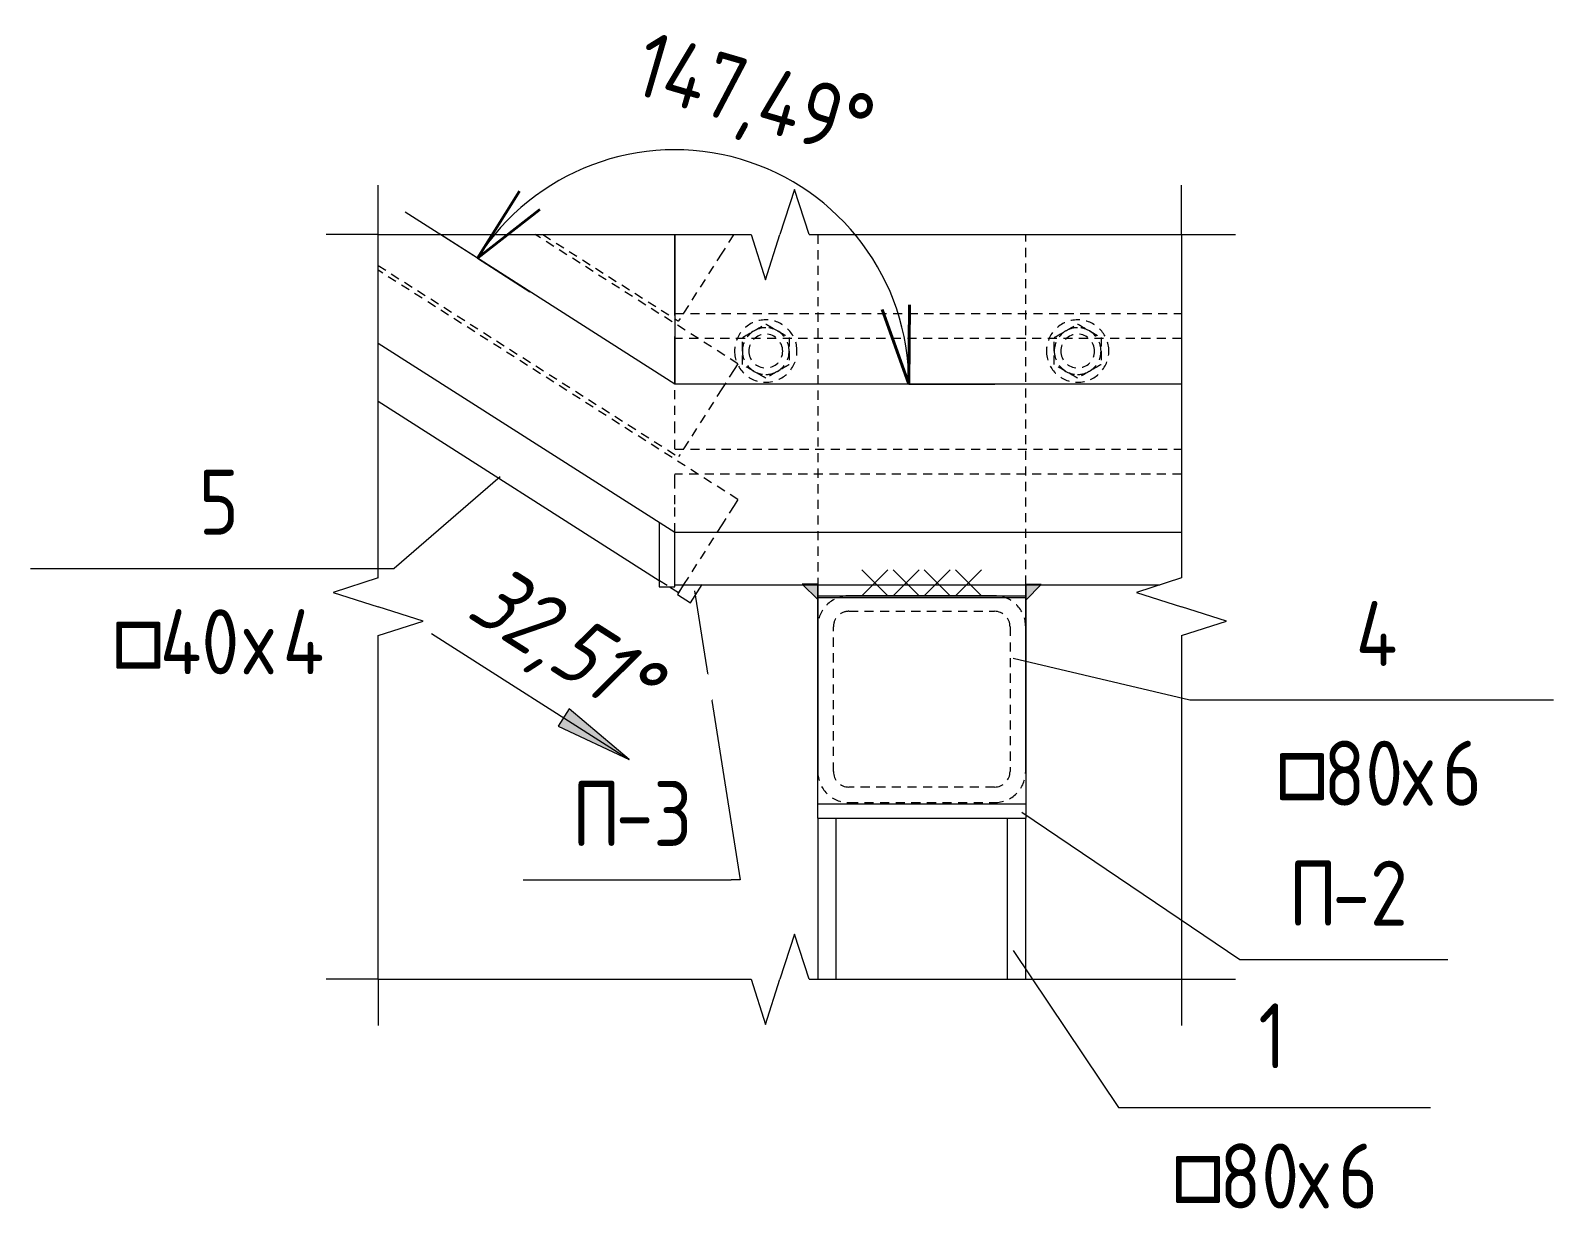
# Model space of a CAD drawing. Header units: millimetres. Extents: x 37710 to 88439, y -33428 to 33849.
# Drawn here: x 87853 to 88439, y -381 to 72 of the extents above; entities that cross this region are included whole.
import ezdxf

# ---------------------------------------------------------------- set-up
doc = ezdxf.new("R2010")
doc.units = ezdxf.units.MM
doc.linetypes.add('01 Штриховая _4 мм_', pattern=[6, 3.5, -2.5])
for name, color, linetype, lineweight in [('AA_Dim', 7, 'Continuous', 9), ('AA_Dim-10', 7, 'Continuous', 9), ('AA_Linii', 7, 'Continuous', 9), ('AA_Oformlenie', 7, 'Continuous', 9), ('AA_Vinoska', 7, 'Continuous', 9), ('AF_Balki', 7, 'Continuous', 20), ('AF_Pokritie', 7, 'Continuous', 9), ('Gen_Dim', 7, 'Continuous', 9), ('KR_Colonna_KG', 7, 'Continuous', 20), ('KR_Detal', 7, 'Continuous', 20)]:
    doc.layers.add(name, color=color, linetype=linetype, lineweight=lineweight)
doc.styles.add('ISOCPEUR_7', font='isocpeur.ttf', dxfattribs={"width": 0.85, "height": 25})
doc.styles.add('ISOCPEUR_8', font='isocpeur.ttf', dxfattribs={"width": 0.85, "height": 25})
doc.styles.add('ISOCPEUR_I_1', font='isocpeui.ttf', dxfattribs={"width": 0.85, "height": 25})
doc.dimstyles.new('Стрелка_1', dxfattribs={"dimscale": 304.8, "dimtxt": 24.899529, "dimasz": 0.098425, "dimexe": 0.07874, "dimexo": 0.049213, "dimgap": 0.016404, "dimtad": 1, "dimdec": 0, "dimzin": 0, "dimdsep": 46, "dimtxsty": 'ISOCPEUR_7', "dimblk1": 'OPEN30', "dimblk2": 'OPEN30', "dimsah": 1, "dimcen": 0.09, "dimazin": 2, "dimtfac": 1, "dimtdec": 4, "dimtix": 1, "dimtmove": 0, "dimatfit": 3, "dimfxl": 1, "dimtvp": 1, "dimtolj": 1, "dimtzin": 0, "dimarcsym": 2})

# ---------------------------------------------------------------- blocks, each defined once
blk = doc.blocks.new('243_Профиль гнутый сварной квадратный _НесКол_2ур_ - 80х6-3831528-Узел Г')
at = {"layer": 'KR_Colonna_KG', "lineweight": 9}
for p, q in [((-42573.06, -231), (-42573.06, -292.95)), ((-42507.06, -292.95), (-42507.06, -231))]:
    blk.add_line(p, q, dxfattribs=at)
blk = doc.blocks.new('354_Прокат Лист _НесКаркас_РабПлоск_ - 354_Прокат Лист _НесКаркас_РабПлоск_-3830724-Узел Г')
at = {"layer": 'AF_Balki'}
for p, q in [((-42580.06, -231), (-42580.06, -225)), ((-42500.06, -225), (-42500.06, -231)), ((-42580.06, -231), (-42500.06, -231))]:
    blk.add_line(p, q, dxfattribs=at)
blk = doc.blocks.new('354_Прокат Лист _НесКаркас_РабПлоск_ - 354_Прокат Лист _НесКаркас_РабПлоск_-3844095-Узел Г')
at = {"layer": 'AF_Balki'}
for p, q in [((-42631.69, -141.15), (-42634.09, -144.92)), ((-42634.09, -144.92), (-42629.03, -148.14)), ((-42629.03, -148.14), (-42624.57, -141.15))]:
    blk.add_line(p, q, dxfattribs=at)
blk = doc.blocks.new('354_Прокат Лист _НесКаркас_РабПлоск_ - 354_Прокат Лист _НесКаркас_РабПлоск_-V91-Узел Г')
at = {"layer": 'AF_Balki'}
blk.add_line((-42635.06, -37.63), (-42635.06, -6.54), dxfattribs=at)
blk = doc.blocks.new('354_Прокат Лист _НесКаркас_РабПлоск_ - 354_Прокат Лист _НесКаркас_РабПлоск_-V92-Узел Г')
at = {"layer": 'AF_Balki'}
for p, q in [((-42635.06, -50.07), (-42635.06, -45.7)), ((-42635.06, -64.01), (-42635.06, -50.07))]:
    blk.add_line(p, q, dxfattribs=at)
blk = doc.blocks.new('354_Прокат Лист _НесКаркас_РабПлоск_ - 354_Прокат Лист _НесКаркас_РабПлоск_-V93-Узел Г')
at = {"layer": 'AF_Balki'}
for p, q in [((-42641.06, -117.18), (-42641.06, -142.03)), ((-42635.06, -142.03), (-42635.06, -121.01)), ((-42641.06, -142.03), (-42635.06, -142.03))]:
    blk.add_line(p, q, dxfattribs=at)
blk = doc.blocks.new('354_Прокат Лист _НесКаркас_РабПлоск_ - 354_Прокат Лист _НесКаркас_РабПлоск_-V94-Узел Г')
at = {"layer": 'AF_Balki'}
for p, q in [((-42580.06, -146.09), (-42580.06, -145.44)), ((-42580.06, -145.44), (-42500.06, -145.44)), ((-42580.06, -225.62), (-42580.06, -146.09)), ((-42580.06, -146.09), (-42500.06, -146.09)), ((-42500.06, -145.44), (-42500.06, -146.09)), ((-42500.06, -146.09), (-42500.06, -225.62)), ((-42500.06, -225.62), (-42580.06, -225.62))]:
    blk.add_line(p, q, dxfattribs=at)
blk = doc.blocks.new('253_Профиль гнутый сварной квадратный _НесКаркас_Балка_ - 80х6-3860705-Узел Г')
at = {"layer": 'AF_Balki', "linetype": '01 Штриховая _4 мм_', "lineweight": 9}
for p, q in [((-42580.06, -6.54), (-42580.06, -141.15)), ((-42500.06, -141.15), (-42500.06, -6.54)), ((-42568.06, -151.4), (-42512.06, -151.4)), ((-42574.06, -213.03), (-42574.06, -157.37)), ((-42506.06, -157.37), (-42506.06, -213.03)), ((-42512.06, -219), (-42568.06, -219)), ((-42568.06, -224.96), (-42512.06, -224.96))]:
    blk.add_line(p, q, dxfattribs=at)
at = {"layer": 'AF_Balki'}
for p, q in [((-42580.06, -141.15), (-42580.06, -157.37)), ((-42512.06, -145.44), (-42568.06, -145.44)), ((-42500.06, -157.37), (-42500.06, -141.15)), ((-42580.06, -157.37), (-42580.06, -213.03)), ((-42500.06, -213.03), (-42500.06, -157.37))]:
    blk.add_line(p, q, dxfattribs=at)
at = {"layer": 'AF_Balki', "linetype": '01 Штриховая _4 мм_', "lineweight": 9}
for centre, major_axis, start_param, end_param in [((-42568.06, -157.37), (-12, 0), 4.712389, 6.283185), ((-42512.06, -157.37), (-12, 0), 3.141593, 4.712389), ((-42568.06, -157.37), (6, 0), 1.570796, 3.141593), ((-42512.06, -157.37), (6, 0), 0, 1.570796), ((-42568.06, -213.03), (-12, 0), 0, 1.570796), ((-42568.06, -213.03), (6, 0), 3.141593, 4.712389), ((-42512.06, -213.03), (-12, 0), 1.570796, 3.141593), ((-42512.06, -213.03), (6, 0), 4.712389, 6.283185)]:
    blk.add_ellipse(centre, major_axis=major_axis, ratio=0.994016, start_param=start_param, end_param=end_param, dxfattribs=at)
blk = doc.blocks.new('354_Анкер клиновой _СоедНесК_РабПлоск_ - M12x120_20-3789180-Узел Г')
at = {"layer": 'KR_Detal', "linetype": '01 Штриховая _4 мм_', "lineweight": 9}
for start, end in [(120, 180), (90, 120), (60, 90), (360, 60), (180, 240), (300, 360), (240, 270), (270, 300)]:
    blk.add_arc((-42480.06, -51.32), 9, start, end, dxfattribs=at)
for points in [[(-42484.56, -43.52), (-42483.77, -43.07), (-42482.24, -42.18), (-42480.77, -41.33), (-42480.06, -40.92)], [(-42480.06, -40.92), (-42479.35, -41.33), (-42477.89, -42.18), (-42476.35, -43.07), (-42475.56, -43.52)], [(-42489.06, -46.12), (-42488.35, -45.71), (-42486.89, -44.86), (-42485.35, -43.98), (-42484.56, -43.52)], [(-42489.06, -51.32), (-42489.06, -50.41), (-42489.06, -48.63), (-42489.06, -46.94), (-42489.06, -46.12)], [(-42475.56, -43.52), (-42474.77, -43.98), (-42473.24, -44.86), (-42471.77, -45.71), (-42471.06, -46.12)], [(-42471.06, -46.12), (-42471.06, -46.94), (-42471.06, -48.63), (-42471.06, -50.41), (-42471.06, -51.32)], [(-42489.06, -56.51), (-42489.06, -55.69), (-42489.06, -54), (-42489.06, -52.22), (-42489.06, -51.32)], [(-42471.06, -51.32), (-42471.06, -52.22), (-42471.06, -54), (-42471.06, -55.69), (-42471.06, -56.51)], [(-42484.56, -59.11), (-42485.35, -58.65), (-42486.89, -57.77), (-42488.35, -56.92), (-42489.06, -56.51)], [(-42471.06, -56.51), (-42471.77, -56.92), (-42473.24, -57.77), (-42474.77, -58.65), (-42475.56, -59.11)], [(-42480.06, -61.71), (-42480.77, -61.3), (-42482.24, -60.45), (-42483.77, -59.56), (-42484.56, -59.11)], [(-42475.56, -59.11), (-42476.35, -59.56), (-42477.89, -60.45), (-42479.35, -61.3), (-42480.06, -61.71)]]:
    blk.add_open_spline(points, degree=3, dxfattribs=at)
blk = doc.blocks.new('354_Шайба_ГОСТ 11371-78_СоедНесК_РабПлоск_ - Шайба_ГОСТ 11371-78-3791985-Узел Г')
at = {"layer": 'KR_Detal', "linetype": '01 Штриховая _4 мм_', "lineweight": 9}
for radius, start, end in [(12, 0, 180), (6.5, 0, 180), (12, 180, 360), (6.5, 180, 360)]:
    blk.add_arc((-42480.06, -51.32), radius, start, end, dxfattribs=at)
blk = doc.blocks.new('Последовательность узлов - Сплошная 2мм М5-2304530-Узел Г')
at = {"layer": 'AA_Oformlenie'}
for p, q in [((-42563.06, -135.44), (-42553.06, -145.44)), ((-42553.06, -135.44), (-42563.06, -145.44)), ((-42551.06, -135.44), (-42541.06, -145.44)), ((-42541.06, -135.44), (-42551.06, -145.44)), ((-42539.06, -135.44), (-42529.06, -145.44)), ((-42529.06, -135.44), (-42539.06, -145.44)), ((-42527.06, -135.44), (-42517.06, -145.44)), ((-42517.06, -135.44), (-42527.06, -145.44)), ((-42568.06, -145.44), (-42548.06, -145.44)), ((-42556.06, -145.44), (-42536.06, -145.44)), ((-42544.06, -145.44), (-42524.06, -145.44)), ((-42532.06, -145.44), (-42512.06, -145.44))]:
    blk.add_line(p, q, dxfattribs=at)
blk = doc.blocks.new('011_Прямоугольник обрыва _ЭлУзла_ - 011_Прямоугольник обрыва _ЭлУзла_-3869497-Узел Г')
at = {"layer": 'AA_Oformlenie'}
for p, q in [((-42749.24, -138.48), (-42749.24, -6.54)), ((-42749.24, -6.54), (-42605.65, -6.54)), ((-42583.39, -6.54), (-42440.06, -6.54)), ((-42440.06, -6.54), (-42440.06, -138.48)), ((-42749.24, -292.95), (-42749.24, -160.74)), ((-42440.06, -160.74), (-42440.06, -292.95)), ((-42605.65, -292.95), (-42749.24, -292.95)), ((-42440.06, -292.95), (-42583.39, -292.95))]:
    blk.add_line(p, q, dxfattribs=at)
blk = doc.blocks.new('043_М_Балки_Полка - Позиция_дп8-3812752-Узел Г')
at = {"layer": 'AA_Vinoska'}
blk.add_line((-42693.37, -254.68), (-42613.37, -254.68), dxfattribs=at)
blk = doc.blocks.new('043_М_Балки_Полка - Позиция_Наименование_дп14-3812754-Узел Г')
at = {"layer": 'AA_Vinoska'}
blk.add_line((-42883.02, -134.9), (-42743.02, -134.9), dxfattribs=at)
blk = doc.blocks.new('043_М_КолонныКМ - Позиция_Наименование_дп14-3816205-Узел Г')
at = {"layer": 'AA_Vinoska'}
blk.add_line((-42464.33, -342.23), (-42344.33, -342.23), dxfattribs=at)
blk = doc.blocks.new('DIMBLOCK89-Узел Г')
at = {"layer": 'AA_Dim-10', "lineweight": 40}
for p, q in [((88025.04, -15.58), (88041.27, 10.19)), ((88025.04, -15.58), (88049.11, 3.09)), ((88191.13, -64.01), (88191.29, -33.54)), ((88191.13, -64.01), (88180.86, -35.32))]:
    blk.add_line(p, q, dxfattribs=at)
at = {"layer": 'AA_Dim-10'}
for p, q in [((88025.04, -15.58), (87997.21, 2.15)), ((88025.04, -15.58), (88045.28, -28.48)), ((88191.13, -64.01), (88167.13, -64.01)), ((88191.13, -64.01), (88191.13, -64.01)), ((88191.13, -64.01), (88224.13, -64.01))]:
    blk.add_line(p, q, dxfattribs=at)
blk.add_arc((88101.03, -64.01), 90.1, 0, 147.492, dxfattribs=at)
blk.add_arc((88101.03, -64.01), 90.1, 0, 147.492, dxfattribs=at)
at = {"layer": 'AA_Dim-10', "color": 0, "insert": (88091.05, 71.98), "char_height": 25, "width": 114.3463, "attachment_point": 1, "rotation": 343.746, "line_spacing_factor": 1.149209, "style": 'ISOCPEUR_7'}
blk.add_mtext('147,49°', dxfattribs=at)
blk = doc.blocks.new('_Open30')
at = {"color": 0, "linetype": 'ByBlock', "lineweight": -2}
for p, q in [((-1, 0.268), (0, 0)), ((0, 0), (-1, -0.268)), ((0, 0), (-1, 0))]:
    blk.add_line(p, q, dxfattribs=at)

msp = doc.modelspace()

# ---------------------------------------------------------------- hatches: boundary and pattern name
at = {"layer": 'AA_Oformlenie'}
h = msp.add_hatch(color=250, dxfattribs=at)
h.paths.add_polyline_path([(88236.0253, -147.0947), (88242.0253, -141.0947), (88236.0253, -141.1514), (88236.0253, -146.0947)])
h.paths.add_polyline_path([(88156.0253, -146.9195), (88156.0253, -140.9195), (88150.0253, -140.9195), (88155.2005, -146.0947)])

# ---------------------------------------------------------------- linework, layer by layer
at = {"layer": 'AA_Linii'}
for p, q in [((88156.0253, -140.9195), (88150.0253, -140.9195)), ((88150.0253, -140.9195), (88156.0253, -146.9195)), ((88156.0253, -146.9195), (88156.0253, -140.9195)), ((88236.0253, -147.0947), (88242.0253, -141.0947)), ((88242.0253, -141.0947), (88236.0253, -141.0947)), ((88236.0253, -141.0947), (88236.0253, -147.0947))]:
    msp.add_line(p, q, dxfattribs=at)
at = {"layer": 'AA_Vinoska'}
for p, q in [((87986.8508, -6.542), (87986.8508, 12.4798)), ((88296.0253, -6.542), (88296.0253, 12.4798)), ((88147.0689, 10.7881), (88141.4381, -6.542)), ((88152.6998, -6.542), (88147.0689, 10.7881)), ((87986.8508, -6.542), (87966.8176, -6.542)), ((88130.4381, -6.542), (88135.9381, -23.8625)), ((88135.9381, -23.8625), (88141.4381, -6.542)), ((88296.0253, -6.542), (88316.8126, -6.542)), ((88033.8563, -99.6509), (87993.0665, -134.8964)), ((87986.8508, -138.4825), (87969.5208, -144.1134)), ((88296.0253, -138.4825), (88278.6953, -144.1134)), ((87969.5208, -144.1134), (87986.8508, -149.7442)), ((88108.6286, -143.5464), (88126.1211, -254.6778)), ((88278.6953, -144.1134), (88296.0253, -149.7442)), ((88004.1713, -155.2442), (87986.8508, -149.7442)), ((88313.3458, -155.2442), (88296.0253, -149.7442)), ((87986.8508, -160.7442), (88004.1713, -155.2442)), ((88296.0253, -160.7442), (88313.3458, -155.2442)), ((88231.2711, -169.4306), (88299.1519, -185.4419)), ((88234.5001, -228.6912), (88318.4846, -285.3208)), ((88126.1211, -254.6778), (88122.7141, -254.6778)), ((88147.0689, -275.6165), (88141.4381, -292.9465)), ((88152.6998, -292.9465), (88147.0689, -275.6165)), ((88231.2711, -281.8464), (88271.7554, -342.2254)), ((87986.8508, -292.9465), (87966.8176, -292.9465)), ((87986.8508, -292.9465), (87986.8508, -310.7358)), ((88130.4381, -292.9465), (88135.9381, -310.267)), ((88135.9381, -310.267), (88141.4381, -292.9465)), ((88296.0253, -292.9465), (88316.8126, -292.9465)), ((88296.0253, -292.9465), (88296.0253, -310.7358))]:
    msp.add_line(p, q, dxfattribs=at)
at = {"layer": 'AF_Balki', "linetype": '01 Штриховая _4 мм_', "lineweight": 9}
for p, q in [((88125.2653, -56.1801), (88047.3412, -6.542)), ((88050.2489, -6.542), (88102.4437, -39.7902)), ((88123.5641, -6.6342), (88119.0894, -13.6588)), ((88123.5844, -6.6024), (88123.6347, -6.5234)), ((88119.0894, -13.6588), (88106.2724, -33.7797)), ((87986.8508, -18.3729), (88102.4437, -92.0064)), ((88125.2654, -108.3964), (87986.8508, -20.2248)), ((88106.2724, -33.7797), (88102.4935, -39.712)), ((88101.0253, -36.8078), (88296.0253, -36.8078)), ((88296.0253, -46.5274), (88101.0253, -46.5274)), ((88123.8313, -58.4312), (88119.0896, -65.8751)), ((88125.2396, -56.2205), (88123.8313, -58.4312)), ((88101.0253, -81.8787), (88101.0253, -64.056)), ((88119.0896, -65.8751), (88106.2724, -85.996)), ((88101.0253, -88.9123), (88101.0253, -81.8787)), ((88106.2724, -85.996), (88102.4935, -91.9282)), ((88101.0253, -89.005), (88296.0253, -89.005)), ((88296.0253, -98.7217), (88101.0253, -98.7217)), ((88101.0253, -101.3907), (88101.0253, -98.7696)), ((88101.0253, -110.2166), (88101.0253, -101.3907)), ((88101.0253, -120.9574), (88101.0253, -110.2166)), ((88123.8315, -110.6475), (88119.0897, -118.0913)), ((88125.2397, -108.4368), (88123.8315, -110.6475)), ((88119.0897, -118.0913), (88106.2724, -138.2122)), ((88095.0671, -139.5236), (88098.9523, -141.9985)), ((88106.2724, -138.2122), (88104.4105, -141.1352))]:
    msp.add_line(p, q, dxfattribs=at)
at = {"layer": 'AF_Balki'}
for p, q in [((88101.0253, -29.6816), (88101.0253, -6.542)), ((88101.0253, -36.7152), (88101.0253, -29.6816)), ((88101.0253, -49.1964), (88101.0253, -46.5753)), ((88101.0253, -58.0223), (88101.0253, -49.1964)), ((88101.0253, -64.0067), (88101.0253, -58.0223)), ((87986.8508, -70.5886), (88095.0253, -139.497)), ((88101.0253, -134.073), (88101.0253, -121.0067)), ((88101.0253, -141.1066), (88101.0253, -134.073)), ((88098.9941, -142.0251), (88102.4437, -144.2226)), ((88101.0253, -141.1993), (88287.6639, -141.1993)), ((88104.3881, -141.1703), (88102.4935, -144.1444))]:
    msp.add_line(p, q, dxfattribs=at)
at = {"layer": 'AF_Pokritie'}
for p, q in [((88101.0253, -64.0067), (88010.8515, -6.542)), ((87986.8508, -48.2472), (88101.0253, -121.0067)), ((88296.0253, -64.0067), (88101.0253, -64.0067)), ((88101.0253, -121.0067), (88296.0253, -121.0067))]:
    msp.add_line(p, q, dxfattribs=at)
at = {"layer": 'AF_Pokritie', "lineweight": 20}
msp.add_line((88101.0253, -6.542), (88101.0253, -64.0067), dxfattribs=at)
at = {"layer": 'KR_Colonna_KG'}
for p, q in [((88156.0253, -231), (88156.0253, -292.9465)), ((88156.0253, -231), (88162.9398, -231)), ((88163.0375, -231), (88168.0253, -231)), ((88168.0253, -231), (88224.0253, -231)), ((88224.0253, -231), (88229.013, -231)), ((88229.1108, -231), (88236.0253, -231)), ((88236.0253, -292.9465), (88236.0253, -231))]:
    msp.add_line(p, q, dxfattribs=at)

# ---------------------------------------------------------------- block references
at = {"layer": 'AA_Oformlenie'}
for name in ['011_Прямоугольник обрыва _ЭлУзла_ - 011_Прямоугольник обрыва _ЭлУзла_-3869497-Узел Г', 'Последовательность узлов - Сплошная 2мм М5-2304530-Узел Г']:
    msp.add_blockref(name, (130736.0869, 0), dxfattribs=at)
at = {"layer": 'AA_Vinoska'}
for name, p in [('043_М_Балки_Полка - Позиция_Наименование_дп14-3812754-Узел Г', (130736.0869, 0)), ('043_М_Балки_Полка - Позиция_Наименование_дп14-3812754-Узел Г', (131182.1723, -50.5455)), ('043_М_Балки_Полка - Позиция_дп8-3812752-Узел Г', (130736.0869, 0)), ('043_М_Балки_Полка - Позиция_дп8-3812752-Узел Г', (131011.8574, -30.6429)), ('043_М_КолонныКМ - Позиция_Наименование_дп14-3816205-Узел Г', (130736.0869, 0))]:
    msp.add_blockref(name, p, dxfattribs=at)
at = {"layer": 'AF_Balki'}
for name in ['354_Прокат Лист _НесКаркас_РабПлоск_ - 354_Прокат Лист _НесКаркас_РабПлоск_-V91-Узел Г', '354_Прокат Лист _НесКаркас_РабПлоск_ - 354_Прокат Лист _НесКаркас_РабПлоск_-V92-Узел Г', '354_Прокат Лист _НесКаркас_РабПлоск_ - 354_Прокат Лист _НесКаркас_РабПлоск_-V93-Узел Г', '354_Прокат Лист _НесКаркас_РабПлоск_ - 354_Прокат Лист _НесКаркас_РабПлоск_-3844095-Узел Г', '354_Прокат Лист _НесКаркас_РабПлоск_ - 354_Прокат Лист _НесКаркас_РабПлоск_-V94-Узел Г', '354_Прокат Лист _НесКаркас_РабПлоск_ - 354_Прокат Лист _НесКаркас_РабПлоск_-3830724-Узел Г']:
    msp.add_blockref(name, (130736.0869, 0), dxfattribs=at)
at = {"layer": 'AF_Balki', "linetype": '01 Штриховая _4 мм_', "lineweight": 9}
msp.add_blockref('253_Профиль гнутый сварной квадратный _НесКаркас_Балка_ - 80х6-3860705-Узел Г', (130736.0869, 0), dxfattribs=at)
at = {"layer": 'KR_Colonna_KG', "lineweight": 9}
msp.add_blockref('243_Профиль гнутый сварной квадратный _НесКол_2ур_ - 80х6-3831528-Узел Г', (130736.0869, 0), dxfattribs=at)
at = {"layer": 'KR_Detal', "linetype": '01 Штриховая _4 мм_', "lineweight": 9}
for name, p in [('354_Шайба_ГОСТ 11371-78_СоедНесК_РабПлоск_ - Шайба_ГОСТ 11371-78-3791985-Узел Г', (130616.0869, 0)), ('354_Анкер клиновой _СоедНесК_РабПлоск_ - M12x120_20-3789180-Узел Г', (130616.0869, 0)), ('354_Шайба_ГОСТ 11371-78_СоедНесК_РабПлоск_ - Шайба_ГОСТ 11371-78-3791985-Узел Г', (130736.0869, 0)), ('354_Анкер клиновой _СоедНесК_РабПлоск_ - M12x120_20-3789180-Узел Г', (130736.0869, 0))]:
    msp.add_blockref(name, p, dxfattribs=at)

# ---------------------------------------------------------------- texts
at = {"layer": 'AA_Vinoska', "char_height": 25, "attachment_point": 1}
for s, insert, width, style in [('\\fISOCPEUR|b0|i0|c204|p34|;\\W.85;5', (87917.8175, -96.9226), 18.398728, 'ISOCPEUR_7'), ('40', (87902.8912, -150.6323), 38.841759, 'ISOCPEUR_7'), ('\\fISOCPEUR|b0|i0|c204|p34|;\\W.85;4', (87950.1193, -150.6323), 20.443031, 'ISOCPEUR_7'), ('\\fISOCPEUR|b0|i0|c204|p34|;\\W.85;4', (88363.0529, -147.4682), 20.443031, 'ISOCPEUR_7'), ('\\fISOCPEUR|b0|i0|c130|p34|;\\W.85;□', (87883.775, -150.6323), 23.168769, 'ISOCPEUR_8'), ('\\fISOCPEUR|b0|i0|c204|p34|;\\W.85;х', (87934.9388, -150.6323), 18.398728, 'ISOCPEUR_7'), ('80', (88350.6766, -201.1778), 36.797456, 'ISOCPEUR_7'), ('\\fISOCPEUR|b0|i0|c204|p34|;\\W.85;6', (88396.218, -201.1778), 18.398728, 'ISOCPEUR_7'), ('\\fISOCPEUR|b0|i0|c130|p34|;\\W.85;□', (88331.5604, -201.1778), 23.168769, 'ISOCPEUR_8'), ('\\fISOCPEUR|b0|i0|c204|p34|;\\W.85;х', (88381.0375, -201.1778), 18.398728, 'ISOCPEUR_7'), ('\\fISOCPEUR|b0|i0|c204|p34|;\\W.85;П', (88061.4427, -216.7041), 20.443031, 'ISOCPEUR_7'), ('-3', (88078.3098, -216.7041), 36.797456, 'ISOCPEUR_7'), ('\\fISOCPEUR|b0|i0|c204|p34|;\\W.85;П', (88337.2131, -247.347), 20.443031, 'ISOCPEUR_7'), ('-2', (88354.0803, -247.347), 36.797456, 'ISOCPEUR_7'), ('\\fISOCPEUR|b0|i0|c204|p34|;\\W.85;1', (88325.5881, -302.2001), 12.947253, 'ISOCPEUR_7'), ('80', (88310.6619, -356.0966), 36.797456, 'ISOCPEUR_7'), ('\\fISOCPEUR|b0|i0|c204|p34|;\\W.85;6', (88356.2033, -356.0966), 18.398728, 'ISOCPEUR_7'), ('\\fISOCPEUR|b0|i0|c130|p34|;\\W.85;□', (88291.5458, -356.0966), 23.168769, 'ISOCPEUR_8'), ('\\fISOCPEUR|b0|i0|c204|p34|;\\W.85;х', (88341.0229, -356.0966), 18.398728, 'ISOCPEUR_7')]:
    msp.add_mtext(s, dxfattribs=dict(at, insert=insert, width=width, style=style))

# ---------------------------------------------------------------- dimensions: what is measured, and where the dimension line sits
at = {"layer": 'AA_Dim'}
dim = msp.add_angular_dim_3p(base=(88159.9422, 4.1625), center=(88101.0253, -64.0067), p1=(88239.1266, -64.0067), p2=(87984.5622, 10.2113), dimstyle='Стрелка_1', override={"dimpost": '<>', "dimfxl": 265.162927}, dxfattribs=at)
dim.commit()
dim.dimension.update_dxf_attribs({"geometry": 'DIMBLOCK89-Узел Г', "text_midpoint": (88131.1425, 39.2938)})

# ---------------------------------------------------------------- next in the draw order: texts
at = {"layer": 'Gen_Dim', "insert": (88033.5582, -131.938), "char_height": 25, "width": 91.425061, "attachment_point": 1, "rotation": 327.4919953, "line_spacing_factor": 1.149209, "style": 'ISOCPEUR_I_1', "bg_fill": 3, "box_fill_scale": 1.25, "bg_fill_color": 256, "bg_fill_true_color": 13158600, "bg_fill_transparency": 0}
msp.add_mtext('32,51°', dxfattribs=at)

# ---------------------------------------------------------------- next in the draw order: hatches: boundary and pattern name
at = {"layer": 'Gen_Dim'}
msp.add_hatch(color=256, dxfattribs=at).paths.add_polyline_path([(88083.4886, -208.4157), (88060.3117, -188.9624), (88056.0666, -195.6239)])

# ---------------------------------------------------------------- next in the draw order: linework, layer by layer
for p, q in [((88007.3982, -159.9258), (88083.4886, -208.4157)), ((88060.3117, -188.9624), (88056.0666, -195.6239)), ((88083.4886, -208.4157), (88060.3117, -188.9624)), ((88056.0666, -195.6239), (88083.4886, -208.4157))]:
    msp.add_line(p, q, dxfattribs=at)

doc.saveas('drawing.dxf')
